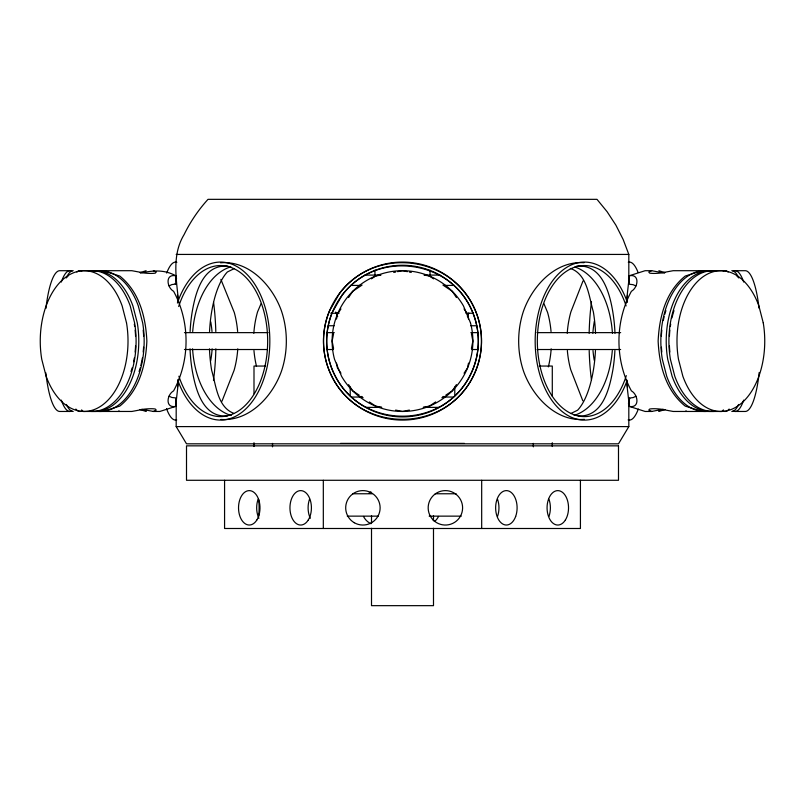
<?xml version="1.0" encoding="UTF-8"?>
<svg xmlns="http://www.w3.org/2000/svg" width="805" height="805" viewBox="0 0 805 805"><rect width="100%" height="100%" fill="white"/><g stroke="black" fill="none" stroke-linecap="round" stroke-linejoin="round"><path stroke-width="1.21" d="M177.543 386.782L177.835 383.12M178.69 379.336L176.184 401.534L176.184 426.6L186.508 443.817L618.492 443.817L628.816 426.6L628.816 401.443L626.36 379.95M626.31 302.821L628.816 280.623L628.816 254.43L623.14 239.447L615.885 225.159L607.131 211.735L596.988 199.338L208.012 199.338C198.422 209.874 190.342 221.788 184.104 234.597C171.586 255.105 176.416 279.577 178.64 302.207M627.266 297.82L627.457 295.375M46.006 308.315L46.227 305.89A70.377 15.657 90 0 1 59.791 270.701L69.864 270.701M759.105 372.635L758.773 376.267A70.377 15.657 -90 0 1 745.209 411.456L735.136 411.456M176.184 280.714L176.516 278.188M628.484 403.969L628.816 401.443M333.582 333.733L332.123 341.079L333.582 348.424M336.5 319.042L337.476 314.141L340.948 308.959M468.5 363.115L467.524 368.016L464.052 373.198M471.418 348.424L472.877 341.079L471.418 333.733M221.989 401.212L234.104 370.3A69.26 42.162 90 0 0 237.777 348.847M583.011 280.945L570.896 311.857A69.26 42.162 -90 0 0 567.223 333.31M146.46 410.751L146.118 411.456L140.02 409.524M261.082 303.646L257.56 311.857A68.143 41.488 90 0 0 253.827 333.31M685.739 411.456L686.071 410.751M348.575 297.538L352.731 291.309L362.079 285.061M456.425 384.619L452.269 390.848L445.698 395.235M723.423 409.926L721.713 411.456L673.171 411.456L660.352 409.091A13.554 2.063 7.1 0 0 649.585 409.091L648.79 410.087L651.637 411.456L663.26 409.232M371.417 278.832L375.563 276.055L380.544 275.069M435.656 401.937L429.437 406.102L423.239 407.33M441.885 397.781L443.968 396.392M169.11 285.906L171.868 284.568L175.832 284.084L175.832 275.793C164.119 269.313 152.719 270.47 140.543 273.066M635.89 396.251L633.133 397.59L629.168 398.073L629.168 406.364L645.137 411.456L651.637 411.456M146.118 270.701L140.02 272.633M234.255 268.598L227.382 271.969A76.042 29.101 -90 0 0 211.534 312.491A72.832 27.873 90 0 0 209.542 331.559M570.745 413.559L577.618 410.188A76.042 29.101 -90 0 0 593.466 369.666A72.832 27.873 -90 0 0 595.459 350.598M141.74 409.232L153.363 411.456L156.21 410.087L155.415 409.091A13.554 2.063 -7.1 0 0 144.648 409.091L131.829 411.456L83.287 411.456L81.577 409.926M664.457 273.066L651.637 270.701L648.79 272.07L649.585 273.066A13.554 2.063 -7.1 0 0 660.352 273.066L673.171 270.701L721.713 270.701M100.736 271.416L102.98 270.701L119.774 276.055C139.325 291.752 145.765 317.049 146.862 341.079C145.765 365.108 139.325 390.405 119.774 406.102L102.98 411.456M169.11 396.191L171.868 397.479L175.832 397.942L175.832 406.364L159.863 411.456L153.363 411.456M635.89 285.966L633.133 284.678L629.168 284.215L629.168 275.793L645.137 270.701L651.637 270.701M664.98 409.524L658.882 411.456L658.54 410.751M393.715 272.442L395.617 272.07M397.6 271.667L402.5 270.701L407.4 271.667M409.383 410.087L402.5 411.456L395.617 410.087M175.832 275.793C165.005 273.539 166.685 287.435 173.618 291.309C190.191 321.909 190.191 360.248 173.618 390.848C166.685 394.722 165.005 408.618 175.832 406.364M629.168 406.364C639.995 408.618 638.315 394.722 631.382 390.848C614.809 360.248 614.809 321.909 631.382 291.309C638.315 287.435 639.995 273.539 629.168 275.793M220.55 262.802C249.037 260.277 272.291 285.544 281.307 310.519A76.878 60.989 -90 0 1 281.529 370.984C272.694 396.181 249.56 421.498 220.983 419.455M584.017 262.702C555.45 260.659 532.306 285.976 523.471 311.173A76.878 60.989 -90 0 0 523.693 371.638C532.709 396.613 555.963 421.88 584.45 419.355M228.036 266.183C202.709 263.899 195.363 293.121 192.093 312.491A72.832 27.873 -90 0 0 190.101 331.559M576.551 266.203C601.768 263.567 609.596 292.497 612.796 311.857A72.832 27.873 -90 0 1 614.98 333.31M227.252 415.964C202.629 417.674 195.555 389.218 192.204 370.3A72.832 27.873 -90 0 1 190.02 348.847M578.161 415.964C602.875 417.322 609.476 388.594 612.907 369.666A72.832 27.873 -90 0 0 614.899 350.598M176.184 254.43L628.816 254.43M83.287 270.701L131.829 270.701L144.648 273.066A13.554 2.063 7.1 0 0 155.415 273.066L156.21 272.07L153.363 270.701M735.136 270.701L745.209 270.701A70.377 15.657 -90 0 1 759.055 308.174M364.977 275.089L380.896 275.089M424.104 275.089L440.023 275.089M350.588 285.423L360.479 285.423M444.521 285.423L454.412 285.423M330.775 313.236L339.066 313.236M465.934 313.236L473.481 313.236M328.38 325.753L334.135 325.753M470.774 325.753L476.691 325.753M184.446 332.636L268.176 332.636M326.79 332.636L334.286 332.636M470.875 332.636L478.381 332.636M536.995 332.636L620.655 332.636M184.446 349.521L267.562 349.521M327.162 349.521L333.431 349.521M471.78 349.521L478.069 349.521M537.066 349.521L620.655 349.521M265.288 366.054L253.998 366.054L253.998 393.715M539.269 366.054L552.29 366.054L552.29 396.231M351.413 397.046L362.28 397.046M442.72 397.046L453.587 397.046M365.671 407.38L381.479 407.38M423.521 407.38L439.329 407.38M69.864 411.456L59.791 411.456A70.377 15.657 -90 0 1 45.815 372.816M176.184 426.6L628.816 426.6M340.515 443.394L464.485 443.394M352.56 493.767L372.202 493.767M435.253 493.767L456.123 493.767M347.287 516.136L378.259 516.136M429.166 516.136L461.285 516.136M409.383 272.07L411.285 272.442M424.456 275.069L429.437 276.055L433.583 278.832M381.761 407.33L375.563 406.102L369.344 401.937M664.98 272.633L658.882 270.701M704.264 271.416L702.02 270.701L685.226 276.055C665.675 291.752 659.235 317.049 658.138 341.079C659.235 365.108 665.675 390.405 685.226 406.102L702.02 411.456M570.342 268.427C587.499 274.213 588.958 297.105 593.355 311.857A72.832 27.873 -90 0 1 595.539 333.31M233.601 413.267C217.33 406.948 215.992 384.73 211.645 370.3A72.832 27.873 90 0 1 209.461 348.847M442.921 285.061L452.269 291.309L456.425 297.538M359.302 395.235L352.731 390.848L348.575 384.619M361.032 396.392L363.115 397.781M629.168 398.073L629.872 398.737M175.128 283.42L175.832 284.084M464.052 308.959L467.524 314.141L468.5 319.042M340.948 373.198L337.476 368.016L336.5 363.115M220.872 279.375L234.285 312.491A69.26 42.162 90 0 1 237.646 331.559M118.929 410.751L119.261 411.456M544.019 303.847L547.611 312.491A68.143 41.488 -90 0 1 551.043 331.559M582.81 400.789L570.715 369.666A69.26 42.162 -90 0 1 567.354 350.598M628.554 278.621L628.816 280.623M176.184 401.534L176.446 403.536M627.216 383.683L627.518 387.326M177.482 294.831L177.784 298.474M580.425 480.283L580.425 528.493L224.575 528.493L224.575 480.283M552.29 442.74L552.29 446.513M533.353 443.394L533.353 446.845M481.682 480.283L481.682 528.493M454.785 387.044L454.785 395.798M433.493 515.794L433.493 520.785M433.493 528.271L433.493 605.662L371.507 605.662L371.507 528.271M430.051 270.128L430.051 275.089M374.949 270.128L374.949 275.089M371.507 515.794L371.507 523.28M350.215 387.044L350.215 395.798M323.318 480.283L323.318 528.493M272.513 443.394L272.513 446.845M253.998 442.74L253.998 446.513M92.615 270.792A70.377 43.883 90 0 1 132.906 305.89L137.283 322.865A70.377 43.883 -90 0 1 92.615 411.365M92.213 270.701A70.377 43.883 -90 0 1 130.209 305.89L134.596 322.865A70.377 43.883 -90 0 1 89.929 411.365M100.283 270.701A70.377 43.883 -90 0 1 138.289 305.89L142.666 322.865A70.377 43.883 -90 0 1 97.999 411.365M143.189 330.11A65.426 40.793 -90 0 1 143.652 336.208M143.592 347.176A65.426 40.793 -90 0 1 143.189 352.047M142.374 358.014A65.426 40.793 -90 0 1 140.825 365.5M140.171 367.935A65.426 40.793 -90 0 1 139.094 371.497M134.304 324.143A65.426 40.793 -90 0 1 134.666 326.508M135.119 330.11A65.426 40.793 -90 0 1 135.582 336.208M135.582 345.949A65.426 40.793 -90 0 1 135.119 352.047M134.304 358.014A65.426 40.793 -90 0 1 133.6 361.777M132.101 367.935A65.426 40.793 -90 0 1 131.014 371.497M71.907 410.852A70.377 15.657 -90 0 1 61.331 400.115M61.331 282.042A70.377 15.657 -90 0 1 71.907 271.305M66.091 277.886A65.426 14.56 -90 0 1 67.962 276.216M76.878 272.05A70.377 15.657 90 0 1 81.979 271.305M73.215 411.456A70.377 15.657 -90 0 1 66.423 404.482M66.423 277.675A70.377 15.657 -90 0 1 73.215 270.701M81.979 410.852A70.377 15.657 -90 0 1 75.881 409.061M335.715 312.048A62.649 56.441 90 0 1 337.657 316.586M467.393 316.466A62.649 56.441 90 0 1 468.822 313.034M729.119 409.061A70.377 15.657 -90 0 1 723.021 410.852M723.021 271.305A70.377 15.657 -90 0 1 728.123 272.05M733.093 271.305A70.377 15.657 -90 0 1 743.669 282.042M743.669 400.115A70.377 15.657 90 0 1 733.093 410.852M737.038 276.216A65.426 14.56 -90 0 1 738.91 277.886M738.577 404.482A70.377 15.657 90 0 1 731.785 411.456M731.785 270.701A70.377 15.657 -90 0 1 738.577 277.675M712.787 270.701A70.377 43.883 90 0 0 670.404 359.292L674.791 376.267A70.377 43.883 -90 0 0 715.071 411.365M669.881 352.047A65.426 40.793 90 0 1 669.418 345.949M669.418 336.208A65.426 40.793 90 0 1 669.881 330.11M670.334 326.508A65.426 40.793 90 0 1 670.696 324.143M671.954 317.884A65.426 40.793 90 0 1 673.986 310.66M707.001 411.365A70.377 43.883 -90 0 1 666.711 376.267L662.334 359.292A70.377 43.883 -90 0 1 704.717 270.701M712.385 411.365A70.377 43.883 90 0 1 672.095 376.267L667.717 359.292A70.377 43.883 -90 0 1 712.385 270.792M661.811 352.047A65.426 40.793 -90 0 1 661.408 347.176M661.348 336.208A65.426 40.793 -90 0 1 661.811 330.11M663.33 320.38A65.426 40.793 -90 0 1 664.175 316.657M664.829 314.222A65.426 40.793 -90 0 1 665.906 310.66M210.749 321.829A69.26 42.162 90 0 1 212.007 331.559M212.138 348.847A69.26 42.162 90 0 1 210.628 360.992M213.567 302.378A75.529 16.804 90 0 1 215.81 331.559M215.851 348.837A75.529 16.804 90 0 1 213.486 380.363M626.31 375.633A75.529 47.093 -90 0 1 554.856 399.854A75.529 47.093 -90 0 1 554.524 282.736A75.529 47.093 -90 0 1 626.109 305.92M177.402 303.022A79.001 49.256 90 0 1 251.854 280.049A79.001 49.256 90 0 1 252.196 401.645A79.001 49.256 90 0 1 177.623 379.759M627.206 380.272A79.001 49.256 90 0 1 552.733 401.554A79.001 49.256 90 0 1 553.015 280.231A79.001 49.256 90 0 1 627.377 302.398M574.83 267.019A75.529 47.093 90 0 1 612.434 333.32M612.303 350.598A75.529 47.093 90 0 1 574.146 415.35M178.69 306.524A75.529 47.093 -90 0 1 250.144 282.303A75.529 47.093 -90 0 1 250.476 399.421A75.529 47.093 -90 0 1 178.891 376.237M551.173 348.847A68.143 41.488 -90 0 1 548.346 366.899M591.434 379.779A75.529 16.804 90 0 1 589.19 350.598M589.149 333.32A75.529 16.804 90 0 1 591.514 301.795M594.251 360.328A69.26 42.162 -90 0 1 592.993 350.598M592.862 333.31A69.26 42.162 -90 0 1 594.372 321.165M231.277 415.471A75.529 47.093 -90 0 1 192.566 348.837M192.697 331.559A75.529 47.093 -90 0 1 230.854 266.807M628.292 262.219A79.001 17.579 -90 0 1 638.003 272.261M638.305 409.091A79.001 17.579 -90 0 1 628.131 419.888M256.493 366.255A68.143 41.488 90 0 1 253.957 350.598M176.708 419.938A79.001 17.579 -90 0 1 166.555 408.729M166.695 273.066A79.001 17.579 -90 0 1 176.869 262.269M497.52 499.221A17.217 10.737 -90 0 1 497.52 516.438M438.564 516.438A17.217 15.516 90 0 1 434.579 521.489M548.95 499.221A17.217 10.737 -90 0 1 548.95 516.438M370.964 523.733A17.217 15.516 90 0 1 363.468 516.438M369.143 492.912A17.217 15.516 90 0 1 370.964 491.915M258.888 518.309A17.217 10.737 -90 0 1 258.103 499.221M310.317 518.309A17.217 10.737 90 0 1 309.533 499.221M258.596 499.221A17.217 3.834 90 0 1 258.596 516.438M339.609 293.272L329.376 311.173A73.517 67.922 -90 0 0 329.648 371.638C356.273 435.515 449.572 435.092 475.624 370.984A73.517 67.922 -90 0 0 475.353 310.519C452.39 255.386 375.623 245.636 339.609 293.272M342.125 295.183L332.304 312.37A70.568 65.195 90 0 0 332.576 370.411C358.124 431.732 447.691 431.319 472.696 369.787A70.568 65.195 -90 0 0 472.424 311.746C450.921 258.979 376.156 249.48 342.125 295.183M618.492 445.849L186.508 445.849L186.508 480.283L618.492 480.283L618.492 445.849M470.482 322.865L463.449 305.89A70.377 70.377 0 0 0 334.518 359.292L341.551 376.267A70.377 70.377 0 0 0 470.482 322.865M763.251 322.865L758.874 305.89A70.377 43.883 90 0 0 704.073 276.055A70.377 43.883 90 0 0 678.484 359.292L682.861 376.267A70.377 43.883 -90 0 0 737.662 406.102A70.377 43.883 -90 0 0 763.251 322.865M126.516 322.865L122.139 305.89A70.377 43.883 90 0 0 67.338 276.055A70.377 43.883 90 0 0 41.749 359.292L46.127 376.267A70.377 43.883 -90 0 0 100.927 406.102A70.377 43.883 -90 0 0 126.516 322.865M356.605 401.454A75.831 75.831 0 0 0 477.727 350.638A75.831 75.831 0 0 0 373.168 271.154A75.831 75.831 0 0 0 356.605 401.454M354.693 403.969A79.001 79.001 0 0 0 480.877 351.04A79.001 79.001 0 0 0 371.94 268.226A79.001 79.001 0 0 0 354.693 403.969M515.663 516.438A17.217 10.737 -90 0 0 506.375 490.607A17.217 10.737 -90 0 0 497.077 516.438A17.217 10.737 -90 0 0 515.663 516.438M256.845 520A17.217 10.737 -90 0 0 252.035 491.201A17.217 10.737 -90 0 0 238.894 512.282A17.217 10.737 -90 0 0 256.845 520M433.211 520A17.217 17.217 0 0 0 462.02 512.282A17.217 17.217 0 0 0 440.929 491.201A17.217 17.217 0 0 0 433.211 520M565.392 520A17.217 10.737 -90 0 0 560.572 491.201A17.217 10.737 -90 0 0 547.43 512.282A17.217 10.737 -90 0 0 565.392 520M354.301 522.737A17.217 17.217 0 0 0 380.121 507.824A17.217 17.217 0 0 0 354.301 492.912A17.217 17.217 0 0 0 354.301 522.737M308.275 520A17.217 10.737 -90 0 0 303.465 491.201A17.217 10.737 -90 0 0 290.313 512.282A17.217 10.737 -90 0 0 308.275 520"/></g></svg>
